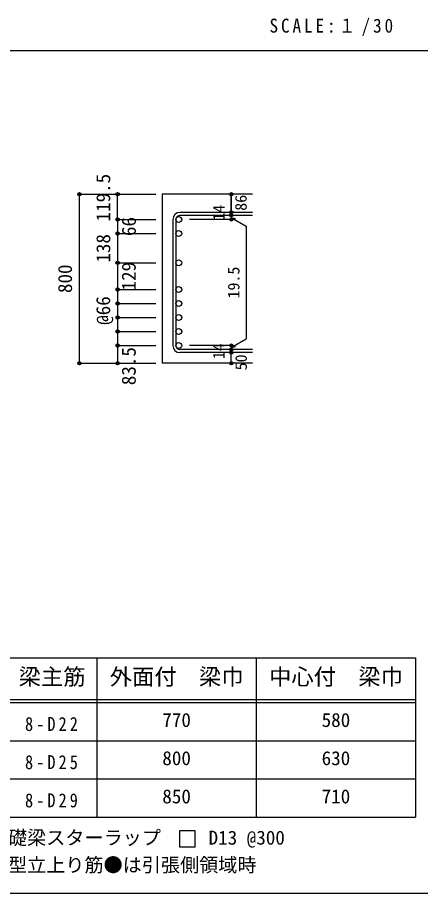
# Model space of a CAD drawing. Units: millimetres at full size, sheet at 1:30, with parts at other scales. Extents: x -5973 to 5954, y -4195 to 4201.
# Drawn here: x 1736 to 3633, y -4195 to -67 of the extents above; entities that cross this region are included whole.
import ezdxf
from ezdxf.enums import TextEntityAlignment as Align

# ---------------------------------------------------------------- set-up
doc = ezdxf.new("R2010")
doc.units = ezdxf.units.MM
doc.header["$LTSCALE"] = 30
doc.header["$PDMODE"] = 32
doc.header["$PDSIZE"] = 15
for name, color, linetype in [('0-1_躯体線', 4, 'Continuous'), ('0-5_基礎梁筋', 7, 'Continuous'), ('0-6_スタラップ筋', 7, 'Continuous'), ('0-D_寸法', 4, 'Continuous'), ('6-7_文字', 7, 'Continuous'), ('6-E_枠', 7, 'Continuous'), ('F-0_枠', 6, 'Continuous')]:
    doc.layers.add(name, color=color, linetype=linetype)
doc.styles.add('ＭＳ ゴシック', font='')
doc.styles.get('ＭＳ ゴシック').set_extended_font_data('MS Gothic')

msp = doc.modelspace()

# ---------------------------------------------------------------- linework, layer by layer
at = {"layer": '0-1_躯体線', "color": 2}
for p, q in [((2842.44, -899.89), (2417.44, -899.89)), ((2417.44, -899.89), (2417.44, -1696.39)), ((2842.44, -1696.39), (2417.44, -1696.39))]:
    msp.add_line(p, q, dxfattribs=at)
at = {"layer": '0-5_基礎梁筋', "color": 3}
for centre in [(2495.44, -1019.09), (2495.44, -1085.09), (2495.44, -1223.09), (2495.44, -1348.89), (2495.44, -1414.89), (2495.44, -1480.89), (2495.44, -1546.89), (2495.44, -1612.89)]:
    msp.add_circle(centre, 14, dxfattribs=at)
at = {"layer": '0-5_基礎梁筋'}
for p in [(2027.44, -899.89), (2027.44, -1696.39)]:
    msp.add_point(p, dxfattribs=at)
at = {"layer": '0-6_スタラップ筋'}
for p, q in [((2842.44, -985.59), (2500.94, -985.59)), ((2467.44, -1019.09), (2467.44, -1612.89)), ((2481.44, -1019.09), (2481.44, -1612.89)), ((2842.44, -999.59), (2500.94, -999.59)), ((2842.44, -1632.39), (2500.94, -1632.39)), ((2842.44, -1646.39), (2500.94, -1646.39))]:
    msp.add_line(p, q, dxfattribs=at)
for centre, radius, start, end in [((2500.94, -1019.09), 33.5, 90, 180), ((2500.94, -1019.09), 19.5, 90, 180), ((2500.94, -1612.89), 33.5, 180, 270), ((2500.94, -1612.89), 19.5, 180, 270)]:
    msp.add_arc(centre, radius, start, end, dxfattribs=at)
at = {"layer": '0-D_寸法'}
for p, q in [((2027.44, -899.89), (2207.44, -899.89)), ((2027.44, -899.89), (2207.44, -899.89)), ((2027.44, -1696.39), (2027.44, -899.89)), ((2207.44, -1019.09), (2207.44, -899.89)), ((2207.44, -899.89), (2387.44, -899.89)), ((2207.44, -899.89), (2387.44, -899.89)), ((2742.44, -999.59), (2742.44, -985.59)), ((2207.44, -1019.09), (2387.44, -1019.09)), ((2207.44, -1019.09), (2207.44, -1085.09)), ((2742.44, -1019.09), (2546.35, -1019.09)), ((2742.44, -999.59), (2742.44, -1019.09)), ((2742.44, -1009.34), (2761.76, -1014.52)), ((2742.44, -1009.34), (2812.5, -1049.79)), ((2812.5, -1049.79), (2812.5, -1582.2)), ((2207.44, -1085.09), (2387.44, -1085.09)), ((2207.44, -1085.09), (2387.44, -1085.09)), ((2207.44, -1085.09), (2207.44, -1223.09)), ((2207.44, -1223.09), (2387.44, -1223.09)), ((2207.44, -1223.09), (2387.44, -1223.09)), ((2207.44, -1223.09), (2207.44, -1612.89)), ((2207.44, -1348.89), (2387.44, -1348.89)), ((2207.44, -1414.89), (2387.44, -1414.89)), ((2207.44, -1480.89), (2387.44, -1480.89)), ((2207.44, -1546.89), (2387.44, -1546.89)), ((2742.44, -1622.64), (2812.5, -1582.2)), ((2207.44, -1612.89), (2387.44, -1612.89)), ((2207.44, -1612.89), (2207.44, -1696.39)), ((2742.44, -1612.89), (2546.35, -1612.89)), ((2742.44, -1632.39), (2742.44, -1612.89)), ((2742.44, -1622.64), (2761.76, -1617.47)), ((2742.44, -1646.39), (2742.44, -1632.39)), ((2742.44, -1696.39), (2742.44, -1646.39)), ((2027.44, -1696.39), (2207.44, -1696.39)), ((2207.44, -1696.39), (2387.44, -1696.39))]:
    msp.add_line(p, q, dxfattribs=at)
msp.add_lwpolyline([(2742.44, -899.89), (2742.44, -985.59), (2742.44, -899.89)], dxfattribs=at)
for centre, radius in [((2027.44, -899.89), 8), ((2027.44, -899.89), 7.2), ((2027.44, -899.89), 6.4), ((2027.44, -899.89), 5.6), ((2027.44, -899.89), 4.8), ((2027.44, -899.89), 4), ((2027.44, -899.89), 3.2), ((2027.44, -899.89), 2.4), ((2027.44, -899.89), 1.6), ((2027.44, -899.89), 0.8), ((2207.44, -899.89), 8), ((2207.44, -899.89), 7.2), ((2207.44, -899.89), 6.4), ((2207.44, -899.89), 5.6), ((2207.44, -899.89), 4.8), ((2207.44, -899.89), 4), ((2207.44, -899.89), 3.2), ((2207.44, -899.89), 2.4), ((2207.44, -899.89), 1.6), ((2207.44, -899.89), 0.8), ((2742.44, -899.89), 4), ((2742.44, -899.89), 3.6), ((2742.44, -899.89), 3.2), ((2742.44, -899.89), 2.8), ((2742.44, -899.89), 2.4), ((2742.44, -899.89), 2), ((2742.44, -899.89), 1.6), ((2742.44, -899.89), 1.2), ((2742.44, -899.89), 0.8), ((2742.44, -899.89), 0.4), ((2742.44, -985.59), 4), ((2742.44, -985.59), 3.6), ((2742.44, -985.59), 3.2), ((2742.44, -985.59), 2.8), ((2742.44, -985.59), 2.4), ((2742.44, -985.59), 2), ((2742.44, -985.59), 1.6), ((2742.44, -985.59), 1.2), ((2742.44, -985.59), 0.8), ((2742.44, -985.59), 0.4), ((2207.44, -1019.09), 8), ((2207.44, -1019.09), 7.2), ((2207.44, -1019.09), 6.4), ((2207.44, -1019.09), 5.6), ((2207.44, -1019.09), 4.8), ((2207.44, -1019.09), 4), ((2207.44, -1019.09), 3.2), ((2207.44, -1019.09), 2.4), ((2207.44, -1019.09), 1.6), ((2207.44, -1019.09), 0.8), ((2742.44, -999.59), 4), ((2742.44, -1019.09), 4), ((2742.44, -999.59), 3.6), ((2742.44, -1019.09), 3.6), ((2742.44, -999.59), 3.2), ((2742.44, -1019.09), 3.2), ((2742.44, -999.59), 2.8), ((2742.44, -1019.09), 2.8), ((2742.44, -999.59), 2.4), ((2742.44, -1019.09), 2.4), ((2742.44, -999.59), 2), ((2742.44, -1019.09), 2), ((2742.44, -999.59), 1.6), ((2742.44, -1019.09), 1.6), ((2742.44, -999.59), 1.2), ((2742.44, -1019.09), 1.2), ((2742.44, -999.59), 0.8), ((2742.44, -1019.09), 0.8), ((2742.44, -999.59), 0.4), ((2742.44, -1019.09), 0.4), ((2207.44, -1085.09), 8), ((2207.44, -1085.09), 7.2), ((2207.44, -1085.09), 6.4), ((2207.44, -1085.09), 5.6), ((2207.44, -1085.09), 4.8), ((2207.44, -1085.09), 4), ((2207.44, -1085.09), 3.2), ((2207.44, -1085.09), 2.4), ((2207.44, -1085.09), 1.6), ((2207.44, -1085.09), 0.8), ((2207.44, -1223.09), 8), ((2207.44, -1223.09), 7.2), ((2207.44, -1223.09), 6.4), ((2207.44, -1223.09), 5.6), ((2207.44, -1223.09), 4.8), ((2207.44, -1223.09), 4), ((2207.44, -1223.09), 3.2), ((2207.44, -1223.09), 2.4), ((2207.44, -1223.09), 1.6), ((2207.44, -1223.09), 0.8), ((2207.44, -1348.89), 8), ((2207.44, -1348.89), 7.2), ((2207.44, -1348.89), 6.4), ((2207.44, -1348.89), 5.6), ((2207.44, -1348.89), 4.8), ((2207.44, -1348.89), 4), ((2207.44, -1348.89), 3.2), ((2207.44, -1348.89), 2.4), ((2207.44, -1348.89), 1.6), ((2207.44, -1348.89), 0.8), ((2207.44, -1414.89), 8), ((2207.44, -1414.89), 7.2), ((2207.44, -1414.89), 6.4), ((2207.44, -1414.89), 5.6), ((2207.44, -1414.89), 4.8), ((2207.44, -1414.89), 4), ((2207.44, -1414.89), 3.2), ((2207.44, -1414.89), 2.4), ((2207.44, -1414.89), 1.6), ((2207.44, -1414.89), 0.8), ((2207.44, -1480.89), 8), ((2207.44, -1480.89), 7.2), ((2207.44, -1480.89), 6.4), ((2207.44, -1480.89), 5.6), ((2207.44, -1480.89), 4.8), ((2207.44, -1480.89), 4), ((2207.44, -1480.89), 3.2), ((2207.44, -1480.89), 2.4), ((2207.44, -1480.89), 1.6), ((2207.44, -1480.89), 0.8), ((2207.44, -1546.89), 8), ((2207.44, -1546.89), 7.2), ((2207.44, -1546.89), 6.4), ((2207.44, -1546.89), 5.6), ((2207.44, -1546.89), 4.8), ((2207.44, -1546.89), 4), ((2207.44, -1546.89), 3.2), ((2207.44, -1546.89), 2.4), ((2207.44, -1546.89), 1.6), ((2207.44, -1546.89), 0.8), ((2207.44, -1612.89), 8), ((2207.44, -1612.89), 7.2), ((2207.44, -1612.89), 6.4), ((2207.44, -1612.89), 5.6), ((2207.44, -1612.89), 4.8), ((2207.44, -1612.89), 4), ((2207.44, -1612.89), 3.2), ((2742.44, -1612.89), 4), ((2742.44, -1612.89), 3.6), ((2742.44, -1612.89), 3.2), ((2207.44, -1612.89), 2.4), ((2207.44, -1612.89), 1.6), ((2207.44, -1612.89), 0.8), ((2742.44, -1632.39), 4), ((2742.44, -1646.39), 4), ((2742.44, -1632.39), 3.6), ((2742.44, -1646.39), 3.6), ((2742.44, -1632.39), 3.2), ((2742.44, -1646.39), 3.2), ((2742.44, -1612.89), 2.8), ((2742.44, -1632.39), 2.8), ((2742.44, -1646.39), 2.8), ((2742.44, -1612.89), 2.4), ((2742.44, -1632.39), 2.4), ((2742.44, -1646.39), 2.4), ((2742.44, -1612.89), 2), ((2742.44, -1632.39), 2), ((2742.44, -1646.39), 2), ((2742.44, -1612.89), 1.6), ((2742.44, -1632.39), 1.6), ((2742.44, -1646.39), 1.6), ((2742.44, -1612.89), 1.2), ((2742.44, -1632.39), 1.2), ((2742.44, -1646.39), 1.2), ((2742.44, -1612.89), 0.8), ((2742.44, -1632.39), 0.8), ((2742.44, -1646.39), 0.8), ((2742.44, -1612.89), 0.4), ((2742.44, -1632.39), 0.4), ((2742.44, -1646.39), 0.4), ((2027.44, -1696.39), 7.2), ((2027.44, -1696.39), 6.4), ((2027.44, -1696.39), 5.6), ((2027.44, -1696.39), 4.8), ((2027.44, -1696.39), 4), ((2207.44, -1696.39), 7.2), ((2207.44, -1696.39), 6.4), ((2207.44, -1696.39), 5.6), ((2207.44, -1696.39), 4.8), ((2207.44, -1696.39), 4), ((2742.44, -1696.39), 4), ((2027.44, -1696.39), 3.2), ((2027.44, -1696.39), 2.4), ((2027.44, -1696.39), 1.6), ((2027.44, -1696.39), 0.8), ((2207.44, -1696.39), 3.2), ((2207.44, -1696.39), 2.4), ((2207.44, -1696.39), 1.6), ((2207.44, -1696.39), 0.8), ((2742.44, -1696.39), 3.6), ((2742.44, -1696.39), 3.2), ((2742.44, -1696.39), 2.8), ((2742.44, -1696.39), 2.4), ((2742.44, -1696.39), 2), ((2742.44, -1696.39), 1.6), ((2742.44, -1696.39), 1.2), ((2742.44, -1696.39), 0.8), ((2742.44, -1696.39), 0.4)]:
    msp.add_circle(centre, radius, dxfattribs=at)
at = {"layer": '0-D_寸法', "color": 7}
for p in [(2027.44, -899.89), (2207.44, -899.89), (2742.44, -899.89), (2742.44, -985.59), (2207.44, -1019.09), (2207.44, -1019.09), (2742.44, -999.59), (2742.44, -1019.09), (2207.44, -1085.09), (2207.44, -1085.09), (2207.44, -1223.09), (2207.44, -1223.09), (2207.44, -1348.89), (2207.44, -1348.89), (2207.44, -1348.89), (2207.44, -1414.89), (2207.44, -1414.89), (2207.44, -1414.89), (2207.44, -1480.89), (2207.44, -1480.89), (2207.44, -1480.89), (2207.44, -1546.89), (2207.44, -1546.89), (2207.44, -1546.89), (2207.44, -1612.89), (2207.44, -1612.89), (2207.44, -1612.89), (2742.44, -1612.89), (2742.44, -1612.89), (2742.44, -1632.39), (2742.44, -1646.39), (2027.44, -1696.39), (2207.44, -1696.39), (2742.44, -1696.39)]:
    msp.add_point(p, dxfattribs=at)
at = {"layer": '6-7_文字'}
msp.add_lwpolyline([(2497.93, -3975.32), (2572.93, -3975.32), (2572.93, -3900.32), (2497.93, -3900.32)], close=True, dxfattribs=at)
at = {"layer": '6-E_枠', "color": 3}
for p, q in [((1447.71, -3085.43), (3610.24, -3085.43)), ((3610.24, -3085.43), (3610.24, -3835.43)), ((1447.71, -3835.43), (3610.24, -3835.43))]:
    msp.add_line(p, q, dxfattribs=at)
at = {"layer": '6-E_枠'}
for p, q in [((2110.24, -3085.43), (2110.24, -3835.43)), ((2860.24, -3085.43), (2860.24, -3835.43)), ((1447.71, -3280.43), (3610.24, -3280.43)), ((1447.71, -3295.43), (3610.24, -3295.43)), ((1447.71, -3475.43), (3610.24, -3475.43)), ((1447.71, -3655.43), (3610.24, -3655.43))]:
    msp.add_line(p, q, dxfattribs=at)
at = {"layer": 'F-0_枠', "color": 2}
msp.add_line((-5972.88, -222.05), (3723.6, -222.05), dxfattribs=at)
at = {"layer": 'F-0_枠'}
msp.add_line((5954.1, -4195.24), (-5972.88, -4195.24), dxfattribs=at)

# ---------------------------------------------------------------- texts
at = {"layer": '0-D_寸法', "style": 'ＭＳ ゴシック'}
for s, height, p in [('119.5', 65.98, (2192.44, -1028.24)), ('86', 54.99, (2831.54, -977.81)), ('14', 54.99, (2727.21, -1024.26)), ('66', 65.98, (2312.88, -1097.01)), ('138', 65.98, (2192.6, -1222.33)), ('800', 65.98, (2012.44, -1365.64)), ('129', 65.98, (2312.47, -1353.46)), ('19.5', 54.99, (2797.5, -1390.99)), ('@66', 65.98, (2192.21, -1515.37)), ('14', 54.99, (2727.18, -1677.07)), ('83.5', 65.98, (2312.44, -1799.89)), ('50', 54.99, (2832.44, -1729.89))]:
    msp.add_text(s, height=height, rotation=90, dxfattribs=at).set_placement(p, align=Align.BOTTOM_LEFT)
at = {"layer": '6-7_文字', "color": 2, "style": 'ＭＳ ゴシック'}
for s, p in [('梁主筋', (1741.48, -3235.43)), ('外面付\u3000梁巾', (2170.24, -3235.43)), ('中心付\u3000梁巾', (2920.24, -3235.43))]:
    msp.add_text(s, height=76.98, dxfattribs=at).set_placement(p, align=Align.BOTTOM_LEFT)
at = {"layer": '6-7_文字', "style": 'ＭＳ ゴシック'}
for s, p in [('770', (2417.74, -3430.43)), ('580', (3167.74, -3430.43)), ('800', (2417.74, -3610.43)), ('630', (3167.74, -3610.43)), ('850', (2417.74, -3790.43)), ('710', (3167.74, -3790.43)), ('※ 基礎梁スターラップ     D13 @300', (1466.27, -3985.01)), ('※ 柱型立上り筋●は引張側領域時', (1466.27, -4113.51))]:
    msp.add_text(s, height=65.98, dxfattribs=at).set_placement(p, align=Align.BOTTOM_LEFT)
at = {"layer": '6-7_文字', "color": 2, "insert": (2922.26, -154.55), "char_height": 65.98, "attachment_point": 7, "style": 'ＭＳ ゴシック'}
msp.add_mtext('\\T1.34;\\W0.9;SCALE:１/30', dxfattribs=at)
at = {"layer": '6-7_文字', "char_height": 65.98, "attachment_point": 7, "style": 'ＭＳ ゴシック'}
for s, insert in [('\\T1.38;\\W0.85;8-D22', (1771.48, -3430.43)), ('\\T1.38;\\W0.85;8-D25', (1771.48, -3610.43)), ('\\T1.38;\\W0.85;8-D29', (1771.48, -3790.43))]:
    msp.add_mtext(s, dxfattribs=dict(at, insert=insert))

doc.saveas('drawing.dxf')
